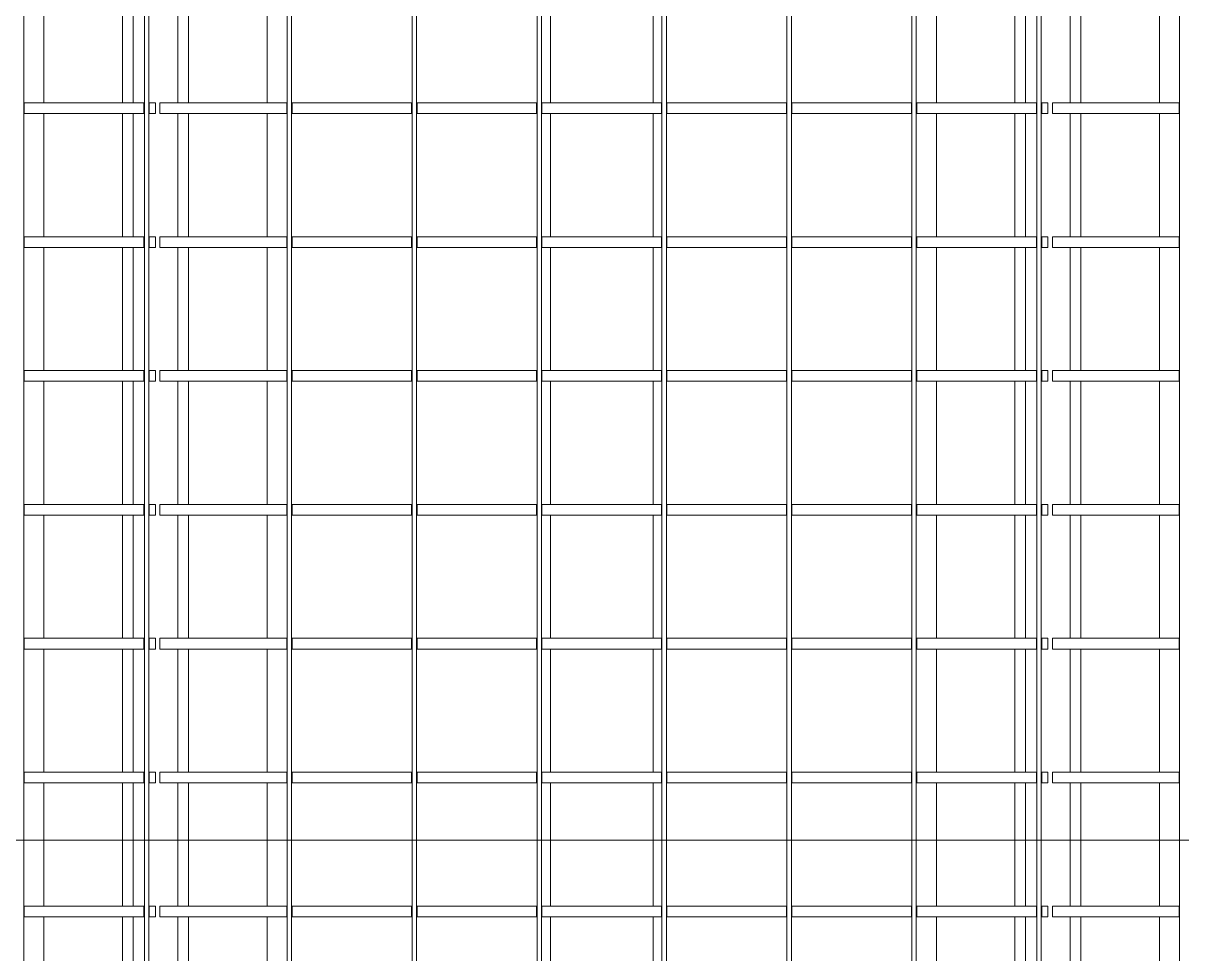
# Model space of a CAD drawing. Extents: x 28911 to 70911, y -59 to 29641.
# Drawn here: x 51624 to 52923, y 21135 to 22178 of the extents above; entities that cross this region are included whole.
import ezdxf
from ezdxf.lldxf.tags import DXFTag

# ---------------------------------------------------------------- set-up
doc = ezdxf.new("R2010")
doc.units = 0
doc.header["$LTSCALE"] = 300
doc.header["$MEASUREMENT"] = 0
for name, color, linetype, lineweight in [('20 CENTERLINE 0.05', 6, 'CENTER', 9), ('21 CONTINUA 0.05', 6, 'Continuous', 9), ('23 CONTINUA 0.35', 4, 'Continuous', 35)]:
    doc.layers.add(name, color=color, linetype=linetype, lineweight=lineweight)
tags = doc.linetypes.add('CENTER', pattern=[2, 1.25, -0.25, 0.25, -0.25]).pattern_tags.tags
tags[10:11] = [DXFTag(74, 4), DXFTag(75, 0), DXFTag(340, '0'), DXFTag(46, 1.0), DXFTag(50, 0.0), DXFTag(44, 0.0), DXFTag(45, 0.0)]
tags[8:9] = [DXFTag(74, 4), DXFTag(75, 0), DXFTag(340, '0'), DXFTag(46, 1.0), DXFTag(50, 0.0), DXFTag(44, 0.0), DXFTag(45, 0.0)]
tags[6:7] = [DXFTag(74, 4), DXFTag(75, 0), DXFTag(340, '0'), DXFTag(46, 1.0), DXFTag(50, 0.0), DXFTag(44, 0.0), DXFTag(45, 0.0)]
tags[4:5] = [DXFTag(74, 4), DXFTag(75, 0), DXFTag(340, '0'), DXFTag(46, 1.0), DXFTag(50, 0.0), DXFTag(44, 0.0), DXFTag(45, 0.0)]

# ---------------------------------------------------------------- blocks, each defined once
blk = doc.blocks.new('A$Cdbd99e87')
at = {"layer": '21 CONTINUA 0.05', "color": 253, "linetype": 'Continuous'}
for p, q in [((2852.5, 1600), (2852.5, -1600)), ((3007.5, 1600), (3007.5, -1600)), ((3012.5, 1600), (3012.5, -1600)), ((3147.5, 1600), (3147.5, -1600)), ((3152.5, 1600), (3152.5, -1600)), ((3287.5, 1600), (3287.5, -1600)), ((3292.5, 1600), (3292.5, -1600)), ((3427.5, 1600), (3427.5, -1600)), ((3432.5, 1600), (3432.5, -1600)), ((3567.5, 1600), (3567.5, -1600)), ((3572.5, 1600), (3572.5, -1600)), ((3707.5, 1600), (3707.5, -1600)), ((3712.5, 1600), (3712.5, -1600)), ((3847.5, 1600), (3847.5, -1600)), ((3852.5, 1600), (3852.5, -1600)), ((4007.5, 1600), (4007.5, -1600)), ((4012.5, 1600), (4012.5, -1600)), ((4147.5, 1600), (4147.5, -1600)), ((2875, 86), (2875, 224)), ((2963, 86), (2963, 224)), ((2975, 86), (2975, 224)), ((3025, 86), (3025, 224)), ((3037, 86), (3037, 224)), ((3125, 86), (3125, 224)), ((3442.5, 86), (3442.5, 224)), ((3557.5, 86), (3557.5, 224)), ((3875, 86), (3875, 224)), ((3963, 86), (3963, 224)), ((3975, 86), (3975, 224)), ((4025, 86), (4025, 224)), ((4037, 86), (4037, 224)), ((4125, 86), (4125, 224)), ((2853, 86), (2852.5, 86)), ((2853, 86), (2853, 74)), ((2995, 86), (2853, 86)), ((2995, 86), (2995, 74)), ((3000, 86), (3000, 74)), ((3007, 86), (3000, 86)), ((3007, 86), (3007, 74)), ((3007.5, 86), (3007, 86)), ((3013, 86), (3012.5, 86)), ((3013, 86), (3013, 74)), ((3147, 86), (3013, 86)), ((3147, 86), (3147, 74)), ((3147.5, 86), (3147, 86)), ((3153, 86), (3152.5, 86)), ((3153, 86), (3153, 74)), ((3287, 86), (3153, 86)), ((3287, 86), (3287, 74)), ((3287.5, 86), (3287, 86)), ((3293, 86), (3292.5, 86)), ((3293, 86), (3293, 74)), ((3427, 86), (3293, 86)), ((3427, 86), (3427, 74)), ((3427.5, 86), (3427, 86)), ((3433, 86), (3432.5, 86)), ((3433, 86), (3433, 74)), ((3567, 86), (3433, 86)), ((3567, 86), (3567, 74)), ((3567.5, 86), (3567, 86)), ((3573, 86), (3572.5, 86)), ((3573, 86), (3573, 74)), ((3707, 86), (3573, 86)), ((3707, 86), (3707, 74)), ((3707.5, 86), (3707, 86)), ((3713, 86), (3712.5, 86)), ((3713, 86), (3713, 74)), ((3847, 86), (3713, 86)), ((3847, 86), (3847, 74)), ((3847.5, 86), (3847, 86)), ((3853, 86), (3852.5, 86)), ((3853, 86), (3853, 74)), ((3995, 86), (3853, 86)), ((3995, 86), (3995, 74)), ((4007, 86), (4000, 86)), ((4000, 86), (4000, 74)), ((4007, 86), (4007, 74)), ((4007.5, 86), (4007, 86)), ((4013, 86), (4012.5, 86)), ((4013, 86), (4013, 74)), ((4147, 86), (4013, 86)), ((4147, 86), (4147, 74)), ((4147.5, 86), (4147, 86)), ((2852.5, 74), (2853, 74)), ((2995, 74), (2853, 74)), ((2875, -64), (2875, 74)), ((2963, -64), (2963, 74)), ((2975, -64), (2975, 74)), ((3007, 74), (3000, 74)), ((3007, 74), (3007.5, 74)), ((3012.5, 74), (3013, 74)), ((3147, 74), (3013, 74)), ((3025, -64), (3025, 74)), ((3037, -64), (3037, 74)), ((3125, -64), (3125, 74)), ((3147, 74), (3147.5, 74)), ((3152.5, 74), (3153, 74)), ((3287, 74), (3153, 74)), ((3287, 74), (3287.5, 74)), ((3292.5, 74), (3293, 74)), ((3427, 74), (3293, 74)), ((3427, 74), (3427.5, 74)), ((3432.5, 74), (3433, 74)), ((3567, 74), (3433, 74)), ((3442.5, -64), (3442.5, 74)), ((3557.5, -64), (3557.5, 74)), ((3567, 74), (3567.5, 74)), ((3572.5, 74), (3573, 74)), ((3707, 74), (3573, 74)), ((3707, 74), (3707.5, 74)), ((3712.5, 74), (3713, 74)), ((3847, 74), (3713, 74)), ((3847, 74), (3847.5, 74)), ((3852.5, 74), (3853, 74)), ((3995, 74), (3853, 74)), ((3875, -64), (3875, 74)), ((3963, -64), (3963, 74)), ((3975, -64), (3975, 74)), ((4007, 74), (4000, 74)), ((4007, 74), (4007.5, 74)), ((4012.5, 74), (4013, 74)), ((4147, 74), (4013, 74)), ((4025, -64), (4025, 74)), ((4037, -64), (4037, 74)), ((4125, -64), (4125, 74)), ((4147, 74), (4147.5, 74)), ((2853, -64), (2852.5, -64)), ((2853, -64), (2853, -76)), ((2995, -64), (2853, -64)), ((2995, -64), (2995, -76)), ((3000, -64), (3000, -76)), ((3007, -64), (3000, -64)), ((3007, -64), (3007, -76)), ((3007.5, -64), (3007, -64)), ((3013, -64), (3012.5, -64)), ((3013, -64), (3013, -76)), ((3147, -64), (3013, -64)), ((3147, -64), (3147, -76)), ((3147.5, -64), (3147, -64)), ((3153, -64), (3152.5, -64)), ((3153, -64), (3153, -76)), ((3287, -64), (3153, -64)), ((3287, -64), (3287, -76)), ((3287.5, -64), (3287, -64)), ((3293, -64), (3292.5, -64)), ((3293, -64), (3293, -76)), ((3427, -64), (3293, -64)), ((3427, -64), (3427, -76)), ((3427.5, -64), (3427, -64)), ((3433, -64), (3432.5, -64)), ((3433, -64), (3433, -76)), ((3567, -64), (3433, -64)), ((3567, -64), (3567, -76)), ((3567.5, -64), (3567, -64)), ((3573, -64), (3572.5, -64)), ((3573, -64), (3573, -76)), ((3707, -64), (3573, -64)), ((3707, -64), (3707, -76)), ((3707.5, -64), (3707, -64)), ((3713, -64), (3712.5, -64)), ((3713, -64), (3713, -76)), ((3847, -64), (3713, -64)), ((3847, -64), (3847, -76)), ((3847.5, -64), (3847, -64)), ((3853, -64), (3852.5, -64)), ((3853, -64), (3853, -76)), ((3995, -64), (3853, -64)), ((3995, -64), (3995, -76)), ((4007, -64), (4000, -64)), ((4000, -64), (4000, -76)), ((4007, -64), (4007, -76)), ((4007.5, -64), (4007, -64)), ((4013, -64), (4012.5, -64)), ((4013, -64), (4013, -76)), ((4147, -64), (4013, -64)), ((4147, -64), (4147, -76)), ((4147.5, -64), (4147, -64)), ((2852.5, -76), (2853, -76)), ((2995, -76), (2853, -76)), ((2875, -214), (2875, -76)), ((2963, -214), (2963, -76)), ((2975, -214), (2975, -76)), ((3007, -76), (3000, -76)), ((3007, -76), (3007.5, -76)), ((3012.5, -76), (3013, -76)), ((3147, -76), (3013, -76)), ((3025, -214), (3025, -76)), ((3037, -214), (3037, -76)), ((3125, -214), (3125, -76)), ((3147, -76), (3147.5, -76)), ((3152.5, -76), (3153, -76)), ((3287, -76), (3153, -76)), ((3287, -76), (3287.5, -76)), ((3292.5, -76), (3293, -76)), ((3427, -76), (3293, -76)), ((3427, -76), (3427.5, -76)), ((3432.5, -76), (3433, -76)), ((3567, -76), (3433, -76)), ((3442.5, -214), (3442.5, -76)), ((3557.5, -214), (3557.5, -76)), ((3567, -76), (3567.5, -76)), ((3572.5, -76), (3573, -76)), ((3707, -76), (3573, -76)), ((3707, -76), (3707.5, -76)), ((3712.5, -76), (3713, -76)), ((3847, -76), (3713, -76)), ((3847, -76), (3847.5, -76)), ((3852.5, -76), (3853, -76)), ((3995, -76), (3853, -76)), ((3875, -214), (3875, -76)), ((3963, -214), (3963, -76)), ((3975, -214), (3975, -76)), ((4007, -76), (4000, -76)), ((4007, -76), (4007.5, -76)), ((4012.5, -76), (4013, -76)), ((4147, -76), (4013, -76)), ((4025, -214), (4025, -76)), ((4037, -214), (4037, -76)), ((4125, -214), (4125, -76)), ((4147, -76), (4147.5, -76)), ((2853, -214), (2852.5, -214)), ((2853, -214), (2853, -226)), ((2995, -214), (2853, -214)), ((2995, -214), (2995, -226)), ((3000, -214), (3000, -226)), ((3007, -214), (3000, -214)), ((3007, -214), (3007, -226)), ((3007.5, -214), (3007, -214)), ((3013, -214), (3012.5, -214)), ((3013, -214), (3013, -226)), ((3147, -214), (3013, -214)), ((3147, -214), (3147, -226)), ((3147.5, -214), (3147, -214)), ((3153, -214), (3152.5, -214)), ((3153, -214), (3153, -226)), ((3287, -214), (3153, -214)), ((3287, -214), (3287, -226)), ((3287.5, -214), (3287, -214)), ((3293, -214), (3292.5, -214)), ((3293, -214), (3293, -226)), ((3427, -214), (3293, -214)), ((3427, -214), (3427, -226)), ((3427.5, -214), (3427, -214)), ((3433, -214), (3432.5, -214)), ((3433, -214), (3433, -226)), ((3567, -214), (3433, -214)), ((3567, -214), (3567, -226)), ((3567.5, -214), (3567, -214)), ((3573, -214), (3572.5, -214)), ((3573, -214), (3573, -226)), ((3707, -214), (3573, -214)), ((3707, -214), (3707, -226)), ((3707.5, -214), (3707, -214)), ((3713, -214), (3712.5, -214)), ((3713, -214), (3713, -226)), ((3847, -214), (3713, -214)), ((3847, -214), (3847, -226)), ((3847.5, -214), (3847, -214)), ((3853, -214), (3852.5, -214)), ((3853, -214), (3853, -226)), ((3995, -214), (3853, -214)), ((3995, -214), (3995, -226)), ((4000, -214), (4000, -226)), ((4007, -214), (4000, -214)), ((4007, -214), (4007, -226)), ((4007.5, -214), (4007, -214)), ((4013, -214), (4012.5, -214)), ((4013, -214), (4013, -226)), ((4147, -214), (4013, -214)), ((4147, -214), (4147, -226)), ((4147.5, -214), (4147, -214)), ((2852.5, -226), (2853, -226)), ((2995, -226), (2853, -226)), ((2875, -364), (2875, -226)), ((2963, -364), (2963, -226)), ((2975, -364), (2975, -226)), ((3007, -226), (3000, -226)), ((3007, -226), (3007.5, -226)), ((3012.5, -226), (3013, -226)), ((3147, -226), (3013, -226)), ((3025, -364), (3025, -226)), ((3037, -364), (3037, -226)), ((3125, -364), (3125, -226)), ((3147, -226), (3147.5, -226)), ((3152.5, -226), (3153, -226)), ((3287, -226), (3153, -226)), ((3287, -226), (3287.5, -226)), ((3292.5, -226), (3293, -226)), ((3427, -226), (3293, -226)), ((3427, -226), (3427.5, -226)), ((3432.5, -226), (3433, -226)), ((3567, -226), (3433, -226)), ((3442.5, -364), (3442.5, -226)), ((3557.5, -364), (3557.5, -226)), ((3567, -226), (3567.5, -226)), ((3572.5, -226), (3573, -226)), ((3707, -226), (3573, -226)), ((3707, -226), (3707.5, -226)), ((3712.5, -226), (3713, -226)), ((3847, -226), (3713, -226)), ((3847, -226), (3847.5, -226)), ((3852.5, -226), (3853, -226)), ((3995, -226), (3853, -226)), ((3875, -364), (3875, -226)), ((3963, -364), (3963, -226)), ((3975, -364), (3975, -226)), ((4007, -226), (4000, -226)), ((4007, -226), (4007.5, -226)), ((4012.5, -226), (4013, -226)), ((4147, -226), (4013, -226)), ((4025, -364), (4025, -226)), ((4037, -364), (4037, -226)), ((4125, -364), (4125, -226)), ((4147, -226), (4147.5, -226)), ((2853, -364), (2852.5, -364)), ((2852.5, -376), (2853, -376)), ((2853, -364), (2853, -376)), ((2995, -364), (2853, -364)), ((2995, -376), (2853, -376)), ((2875, -514), (2875, -376)), ((2963, -514), (2963, -376)), ((2975, -514), (2975, -376)), ((2995, -364), (2995, -376)), ((3000, -364), (3000, -376)), ((3007, -364), (3000, -364)), ((3007, -376), (3000, -376)), ((3007, -364), (3007, -376)), ((3007.5, -364), (3007, -364)), ((3007, -376), (3007.5, -376)), ((3013, -364), (3012.5, -364)), ((3012.5, -376), (3013, -376)), ((3013, -364), (3013, -376)), ((3147, -364), (3013, -364)), ((3147, -376), (3013, -376)), ((3025, -514), (3025, -376)), ((3037, -514), (3037, -376)), ((3125, -514), (3125, -376)), ((3147, -364), (3147, -376)), ((3147.5, -364), (3147, -364)), ((3147, -376), (3147.5, -376)), ((3153, -364), (3152.5, -364)), ((3152.5, -376), (3153, -376)), ((3153, -364), (3153, -376)), ((3287, -364), (3153, -364)), ((3287, -376), (3153, -376)), ((3287, -364), (3287, -376)), ((3287.5, -364), (3287, -364)), ((3287, -376), (3287.5, -376)), ((3293, -364), (3292.5, -364)), ((3292.5, -376), (3293, -376)), ((3293, -364), (3293, -376)), ((3427, -364), (3293, -364)), ((3427, -376), (3293, -376)), ((3427, -364), (3427, -376)), ((3427.5, -364), (3427, -364)), ((3427, -376), (3427.5, -376)), ((3433, -364), (3432.5, -364)), ((3432.5, -376), (3433, -376)), ((3433, -364), (3433, -376)), ((3567, -364), (3433, -364)), ((3567, -376), (3433, -376)), ((3442.5, -514), (3442.5, -376)), ((3557.5, -514), (3557.5, -376)), ((3567, -364), (3567, -376)), ((3567.5, -364), (3567, -364)), ((3567, -376), (3567.5, -376)), ((3573, -364), (3572.5, -364)), ((3572.5, -376), (3573, -376)), ((3573, -364), (3573, -376)), ((3707, -364), (3573, -364)), ((3707, -376), (3573, -376)), ((3707, -364), (3707, -376)), ((3707.5, -364), (3707, -364)), ((3707, -376), (3707.5, -376)), ((3713, -364), (3712.5, -364)), ((3712.5, -376), (3713, -376)), ((3713, -364), (3713, -376)), ((3847, -364), (3713, -364)), ((3847, -376), (3713, -376)), ((3847, -364), (3847, -376)), ((3847.5, -364), (3847, -364)), ((3847, -376), (3847.5, -376)), ((3853, -364), (3852.5, -364)), ((3852.5, -376), (3853, -376)), ((3853, -364), (3853, -376)), ((3995, -364), (3853, -364)), ((3995, -376), (3853, -376)), ((3875, -514), (3875, -376)), ((3963, -514), (3963, -376)), ((3975, -514), (3975, -376)), ((3995, -364), (3995, -376)), ((4007, -364), (4000, -364)), ((4000, -364), (4000, -376)), ((4007, -376), (4000, -376)), ((4007, -364), (4007, -376)), ((4007.5, -364), (4007, -364)), ((4007, -376), (4007.5, -376)), ((4013, -364), (4012.5, -364)), ((4012.5, -376), (4013, -376)), ((4013, -364), (4013, -376)), ((4147, -364), (4013, -364)), ((4147, -376), (4013, -376)), ((4025, -514), (4025, -376)), ((4037, -514), (4037, -376)), ((4125, -514), (4125, -376)), ((4147, -364), (4147, -376)), ((4147.5, -364), (4147, -364)), ((4147, -376), (4147.5, -376)), ((2853, -514), (2852.5, -514)), ((2853, -514), (2853, -526)), ((2995, -514), (2853, -514)), ((2995, -514), (2995, -526)), ((3000, -514), (3000, -526)), ((3007, -514), (3000, -514)), ((3007, -514), (3007, -526)), ((3007.5, -514), (3007, -514)), ((3013, -514), (3012.5, -514)), ((3013, -514), (3013, -526)), ((3147, -514), (3013, -514)), ((3147, -514), (3147, -526)), ((3147.5, -514), (3147, -514)), ((3153, -514), (3152.5, -514)), ((3153, -514), (3153, -526)), ((3287, -514), (3153, -514)), ((3287, -514), (3287, -526)), ((3287.5, -514), (3287, -514)), ((3293, -514), (3292.5, -514)), ((3293, -514), (3293, -526)), ((3427, -514), (3293, -514)), ((3427, -514), (3427, -526)), ((3427.5, -514), (3427, -514)), ((3433, -514), (3432.5, -514)), ((3433, -514), (3433, -526)), ((3567, -514), (3433, -514)), ((3567, -514), (3567, -526)), ((3567.5, -514), (3567, -514)), ((3573, -514), (3572.5, -514)), ((3573, -514), (3573, -526)), ((3707, -514), (3573, -514)), ((3707, -514), (3707, -526)), ((3707.5, -514), (3707, -514)), ((3713, -514), (3712.5, -514)), ((3713, -514), (3713, -526)), ((3847, -514), (3713, -514)), ((3847, -514), (3847, -526)), ((3847.5, -514), (3847, -514)), ((3853, -514), (3852.5, -514)), ((3853, -514), (3853, -526)), ((3995, -514), (3853, -514)), ((3995, -514), (3995, -526)), ((4000, -514), (4000, -526)), ((4007, -514), (4000, -514)), ((4007, -514), (4007, -526)), ((4007.5, -514), (4007, -514)), ((4013, -514), (4012.5, -514)), ((4013, -514), (4013, -526)), ((4147, -514), (4013, -514)), ((4147, -514), (4147, -526)), ((4147.5, -514), (4147, -514)), ((2852.5, -526), (2853, -526)), ((2995, -526), (2853, -526)), ((2875, -664), (2875, -526)), ((2963, -664), (2963, -526)), ((2975, -664), (2975, -526)), ((3007, -526), (3000, -526)), ((3007, -526), (3007.5, -526)), ((3012.5, -526), (3013, -526)), ((3147, -526), (3013, -526)), ((3025, -664), (3025, -526)), ((3037, -664), (3037, -526)), ((3125, -664), (3125, -526)), ((3147, -526), (3147.5, -526)), ((3152.5, -526), (3153, -526)), ((3287, -526), (3153, -526)), ((3287, -526), (3287.5, -526)), ((3292.5, -526), (3293, -526)), ((3427, -526), (3293, -526)), ((3427, -526), (3427.5, -526)), ((3432.5, -526), (3433, -526)), ((3567, -526), (3433, -526)), ((3442.5, -664), (3442.5, -526)), ((3557.5, -664), (3557.5, -526)), ((3567, -526), (3567.5, -526)), ((3572.5, -526), (3573, -526)), ((3707, -526), (3573, -526)), ((3707, -526), (3707.5, -526)), ((3712.5, -526), (3713, -526)), ((3847, -526), (3713, -526)), ((3847, -526), (3847.5, -526)), ((3852.5, -526), (3853, -526)), ((3995, -526), (3853, -526)), ((3875, -664), (3875, -526)), ((3963, -664), (3963, -526)), ((3975, -664), (3975, -526)), ((4007, -526), (4000, -526)), ((4007, -526), (4007.5, -526)), ((4012.5, -526), (4013, -526)), ((4147, -526), (4013, -526)), ((4025, -664), (4025, -526)), ((4037, -664), (4037, -526)), ((4125, -664), (4125, -526)), ((4147, -526), (4147.5, -526)), ((2853, -664), (2852.5, -664)), ((2853, -664), (2853, -676)), ((2995, -664), (2853, -664)), ((2995, -664), (2995, -676)), ((3007, -664), (3000, -664)), ((3000, -664), (3000, -676)), ((3007, -664), (3007, -676)), ((3007.5, -664), (3007, -664)), ((3013, -664), (3012.5, -664)), ((3013, -664), (3013, -676)), ((3147, -664), (3013, -664)), ((3147, -664), (3147, -676)), ((3147.5, -664), (3147, -664)), ((3153, -664), (3152.5, -664)), ((3153, -664), (3153, -676)), ((3287, -664), (3153, -664)), ((3287, -664), (3287, -676)), ((3287.5, -664), (3287, -664)), ((3293, -664), (3292.5, -664)), ((3293, -664), (3293, -676)), ((3427, -664), (3293, -664)), ((3427, -664), (3427, -676)), ((3427.5, -664), (3427, -664)), ((3433, -664), (3432.5, -664)), ((3433, -664), (3433, -676)), ((3567, -664), (3433, -664)), ((3567, -664), (3567, -676)), ((3567.5, -664), (3567, -664)), ((3573, -664), (3572.5, -664)), ((3573, -664), (3573, -676)), ((3707, -664), (3573, -664)), ((3707, -664), (3707, -676)), ((3707.5, -664), (3707, -664)), ((3713, -664), (3712.5, -664)), ((3713, -664), (3713, -676)), ((3847, -664), (3713, -664)), ((3847, -664), (3847, -676)), ((3847.5, -664), (3847, -664)), ((3853, -664), (3852.5, -664)), ((3853, -664), (3853, -676)), ((3995, -664), (3853, -664)), ((3995, -664), (3995, -676)), ((4000, -664), (4000, -676)), ((4007, -664), (4000, -664)), ((4007, -664), (4007, -676)), ((4007.5, -664), (4007, -664)), ((4013, -664), (4012.5, -664)), ((4013, -664), (4013, -676)), ((4147, -664), (4013, -664)), ((4147, -664), (4147, -676)), ((4147.5, -664), (4147, -664)), ((2852.5, -676), (2853, -676)), ((2995, -676), (2853, -676)), ((2875, -814), (2875, -676)), ((2963, -814), (2963, -676)), ((2975, -814), (2975, -676)), ((3007, -676), (3000, -676)), ((3007, -676), (3007.5, -676)), ((3012.5, -676), (3013, -676)), ((3147, -676), (3013, -676)), ((3025, -814), (3025, -676)), ((3037, -814), (3037, -676)), ((3125, -814), (3125, -676)), ((3147, -676), (3147.5, -676)), ((3152.5, -676), (3153, -676)), ((3287, -676), (3153, -676)), ((3287, -676), (3287.5, -676)), ((3292.5, -676), (3293, -676)), ((3427, -676), (3293, -676)), ((3427, -676), (3427.5, -676)), ((3432.5, -676), (3433, -676)), ((3567, -676), (3433, -676)), ((3442.5, -814), (3442.5, -676)), ((3557.5, -814), (3557.5, -676)), ((3567, -676), (3567.5, -676)), ((3572.5, -676), (3573, -676)), ((3707, -676), (3573, -676)), ((3707, -676), (3707.5, -676)), ((3712.5, -676), (3713, -676)), ((3847, -676), (3713, -676)), ((3847, -676), (3847.5, -676)), ((3852.5, -676), (3853, -676)), ((3995, -676), (3853, -676)), ((3875, -814), (3875, -676)), ((3963, -814), (3963, -676)), ((3975, -814), (3975, -676)), ((4007, -676), (4000, -676)), ((4007, -676), (4007.5, -676)), ((4012.5, -676), (4013, -676)), ((4147, -676), (4013, -676)), ((4025, -814), (4025, -676)), ((4037, -814), (4037, -676)), ((4125, -814), (4125, -676)), ((4147, -676), (4147.5, -676)), ((2853, -814), (2852.5, -814)), ((2853, -814), (2853, -826)), ((2995, -814), (2853, -814)), ((2995, -814), (2995, -826)), ((3000, -814), (3000, -826)), ((3007, -814), (3000, -814)), ((3007, -814), (3007, -826)), ((3007.5, -814), (3007, -814)), ((3013, -814), (3012.5, -814)), ((3013, -814), (3013, -826)), ((3147, -814), (3013, -814)), ((3147, -814), (3147, -826)), ((3147.5, -814), (3147, -814)), ((3153, -814), (3152.5, -814)), ((3153, -814), (3153, -826)), ((3287, -814), (3153, -814)), ((3287, -814), (3287, -826)), ((3287.5, -814), (3287, -814)), ((3293, -814), (3292.5, -814)), ((3293, -814), (3293, -826)), ((3427, -814), (3293, -814)), ((3427, -814), (3427, -826)), ((3427.5, -814), (3427, -814)), ((3433, -814), (3432.5, -814)), ((3433, -814), (3433, -826)), ((3567, -814), (3433, -814)), ((3567, -814), (3567, -826)), ((3567.5, -814), (3567, -814)), ((3573, -814), (3572.5, -814)), ((3573, -814), (3573, -826)), ((3707, -814), (3573, -814)), ((3707, -814), (3707, -826)), ((3707.5, -814), (3707, -814)), ((3713, -814), (3712.5, -814)), ((3713, -814), (3713, -826)), ((3847, -814), (3713, -814)), ((3847, -814), (3847, -826)), ((3847.5, -814), (3847, -814)), ((3853, -814), (3852.5, -814)), ((3853, -814), (3853, -826)), ((3995, -814), (3853, -814)), ((3995, -814), (3995, -826)), ((4007, -814), (4000, -814)), ((4000, -814), (4000, -826)), ((4007, -814), (4007, -826)), ((4007.5, -814), (4007, -814)), ((4013, -814), (4012.5, -814)), ((4013, -814), (4013, -826)), ((4147, -814), (4013, -814)), ((4147, -814), (4147, -826)), ((4147.5, -814), (4147, -814)), ((2852.5, -826), (2853, -826)), ((2995, -826), (2853, -826)), ((2875, -964), (2875, -826)), ((2963, -964), (2963, -826)), ((2975, -964), (2975, -826)), ((3007, -826), (3000, -826)), ((3007, -826), (3007.5, -826)), ((3012.5, -826), (3013, -826)), ((3147, -826), (3013, -826)), ((3025, -964), (3025, -826)), ((3037, -964), (3037, -826)), ((3125, -964), (3125, -826)), ((3147, -826), (3147.5, -826)), ((3152.5, -826), (3153, -826)), ((3287, -826), (3153, -826)), ((3287, -826), (3287.5, -826)), ((3292.5, -826), (3293, -826)), ((3427, -826), (3293, -826)), ((3427, -826), (3427.5, -826)), ((3432.5, -826), (3433, -826)), ((3567, -826), (3433, -826)), ((3442.5, -964), (3442.5, -826)), ((3557.5, -964), (3557.5, -826)), ((3567, -826), (3567.5, -826)), ((3572.5, -826), (3573, -826)), ((3707, -826), (3573, -826)), ((3707, -826), (3707.5, -826)), ((3712.5, -826), (3713, -826)), ((3847, -826), (3713, -826)), ((3847, -826), (3847.5, -826)), ((3852.5, -826), (3853, -826)), ((3995, -826), (3853, -826)), ((3875, -964), (3875, -826)), ((3963, -964), (3963, -826)), ((3975, -964), (3975, -826)), ((4007, -826), (4000, -826)), ((4007, -826), (4007.5, -826)), ((4012.5, -826), (4013, -826)), ((4147, -826), (4013, -826)), ((4025, -964), (4025, -826)), ((4037, -964), (4037, -826)), ((4125, -964), (4125, -826)), ((4147, -826), (4147.5, -826))]:
    blk.add_line(p, q, dxfattribs=at)

msp = doc.modelspace()

# ---------------------------------------------------------------- linework, layer by layer
at = {"layer": '20 CENTERLINE 0.05'}
msp.add_line((42272.732, 21262.689), (60272.732, 21262.689), dxfattribs=at)

# ---------------------------------------------------------------- block references
at = {"layer": '23 CONTINUA 0.35', "rotation": 180}
msp.add_blockref('A$Cdbd99e87', (55772.732, 21262.689), dxfattribs=at)

doc.saveas('drawing.dxf')
